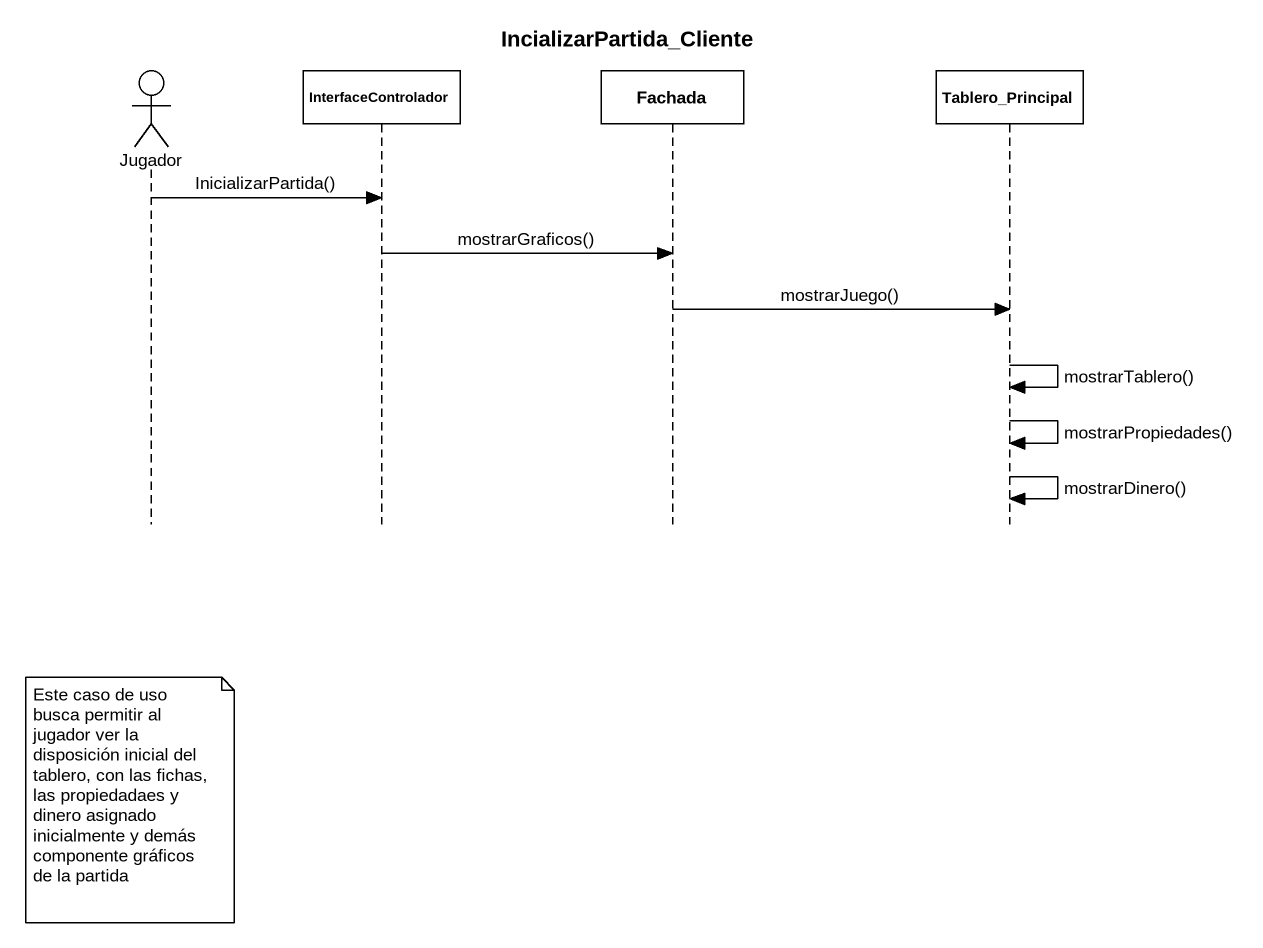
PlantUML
@startuml
title IncializarPartida_Cliente
hide footbox
actor Jugador
participant InterfaceControlador
participant Fachada
participant Tablero_Principal

Jugador -> InterfaceControlador : InicializarPartida()
InterfaceControlador -> Fachada : mostrarGraficos()
Fachada -> Tablero_Principal : mostrarJuego()
Tablero_Principal -> Tablero_Principal : mostrarTablero()
Tablero_Principal -> Tablero_Principal : mostrarPropiedades()
Tablero_Principal -> Tablero_Principal : mostrarDinero()
note over Jugador : Este caso de uso busca permitir al jugador ver la disposición inicial del tablero, con las fichas, las propiedadaes y dinero asignado inicialmente y demás componente gráficos de la partida
@enduml
